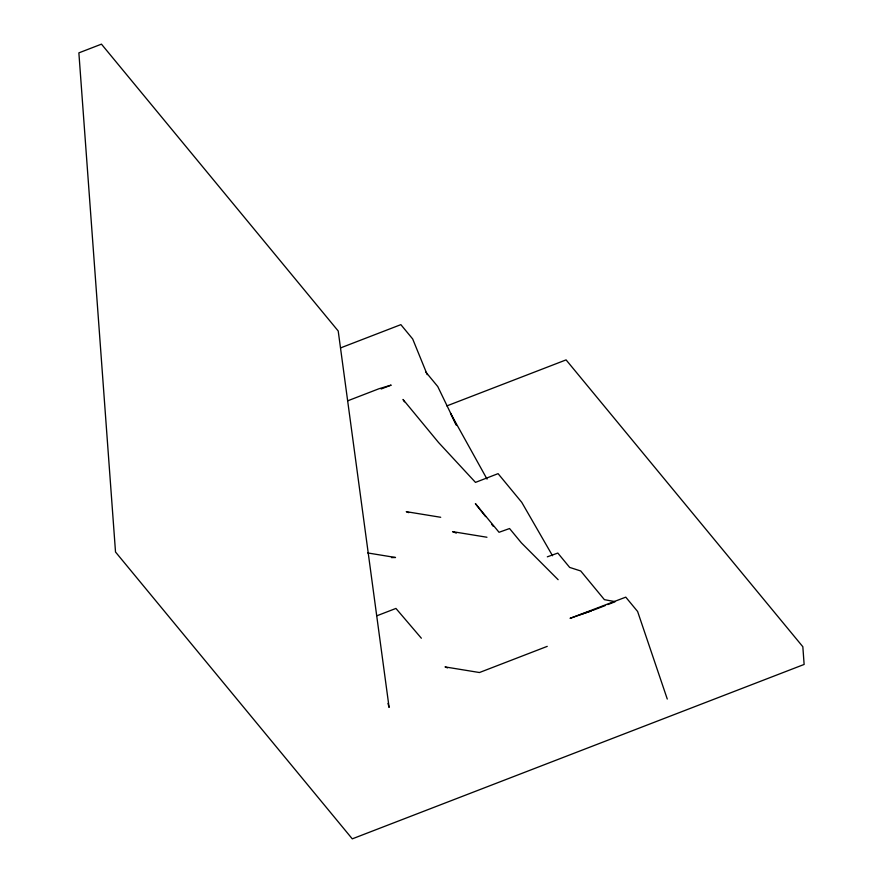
<?xml version="1.0" encoding="UTF-8"?>
<svg xmlns="http://www.w3.org/2000/svg" width="883" height="883" viewBox="0 0 883 883"><rect width="100%" height="100%" fill="white"/><g stroke="black" fill="none" stroke-linecap="round" stroke-linejoin="round"><path stroke-width="1.32" d="M340.606 347.891L400.86 324.646L412.692 338.984L427.217 374.646M347.626 400.849L379.006 388.73L391.18 385.109L381.147 388.984M446.842 405.904L566.08 359.889L802.835 646.731L804.126 664.446L352.273 838.85L115.518 552.007L78.874 52.87L101.457 44.15L338.211 330.993L389.094 707.415L387.99 703.442M377.107 615.694L395.937 608.431L421.357 638.221M580.584 614.59L591.511 610.815L570.076 618.343L625.771 597.151L637.614 611.489L667.272 699.049M592.725 610.396L605.274 605.55M607.791 604.579L614.071 602.162M547.239 646.367L479.458 672.526L445.032 666.908L447.549 667.89M547.317 556.831L557.824 553.067L569.667 567.416L580.716 570.97L604.391 599.656L615.319 601.676M391.489 557.603L395.518 557.493L367.714 552.957M440.705 517.283L406.268 511.665L408.785 512.659M486.963 537.25L452.538 531.632L456.312 533.111M558.122 579.69L521.4 542.879L509.557 528.531L499.05 532.294L475.374 503.608L485.606 516.588M425.915 372.196L437.758 386.544L455.716 423.719M491.577 524.16L493.277 526.323M404.414 401.798L403.023 399.447L438.531 442.482L475.484 482.383L498.078 473.652L521.754 502.339L552.526 555.738M487.052 479.127L450.496 413.211L456.445 425.463"/></g></svg>
